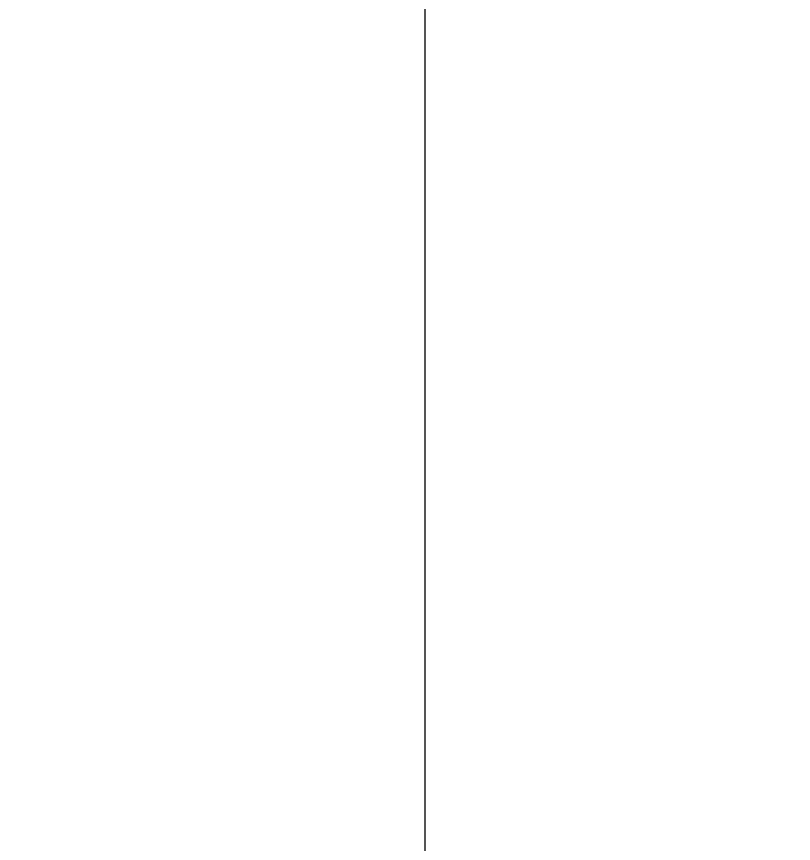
# Model space of a CAD drawing. Extents: x 3274 to 6433, y 0 to 2315.
# Drawn here: x 5400.5 to 5493.6, y 1021.6 to 1120.7 of the extents above; entities that cross this region are included whole.
import ezdxf

# ---------------------------------------------------------------- set-up
doc = ezdxf.new("R2010")
doc.units = 0
doc.header["$LTSCALE"] = 4
doc.header["$MEASUREMENT"] = 0
doc.header["$PDMODE"] = 3
doc.header["$PDSIZE"] = -10
doc.layers.get('0').update_dxf_attribs({"linetype": 'CONTINUOUS'})
doc.layers.get('DEFPOINTS').update_dxf_attribs({"linetype": 'CONTINUOUS'})
doc.layers.add('치수선', color=7, linetype='CONTINUOUS', lineweight=20)
doc.styles.add('Daelim Dimension', font='NanumGothic.ttf')
doc.dimstyles.new('DEFAULT', dxfattribs={"dimscale": 2, "dimtxt": 2, "dimasz": 2, "dimexe": 0, "dimexo": 2, "dimgap": 1, "dimtad": 1, "dimdec": 1, "dimzin": 9, "dimdsep": 46, "dimtxsty": 'Daelim Dimension', "dimcen": 0.5, "dimclrd": 252, "dimclre": 252, "dimclrt": 3, "dimadec": 1, "dimazin": 0, "dimtfac": 1, "dimtdec": 1, "dimtix": 1, "dimtmove": 0, "dimatfit": 3, "dimfxl": 1, "dimtolj": 1, "dimtzin": 1, "dimlwd": 9, "dimlwe": 9, "dimarcsym": 0})

# ---------------------------------------------------------------- blocks, each defined once
blk = doc.blocks.new('*D7')
at = {"color": 5, "lineweight": 9, "ltscale": 0.5, "transparency": 16777216}
for p, q in [((5311.354, 1470.139), (5679.875, 1470.139)), ((5677.875, 454.872), (5677.875, 1462.139)), ((5485.688, 446.872), (5679.875, 446.872))]:
    blk.add_line(p, q, dxfattribs=at)
at = {"color": 5, "ltscale": 0.5, "transparency": 16777216}
for points in [[(5676.542, 1462.139), (5679.209, 1462.139), (5677.875, 1470.139)], [(5676.542, 454.872), (5679.209, 454.872), (5677.875, 446.872)]]:
    blk.add_solid(points, dxfattribs=at)
at = {"layer": 'DEFPOINTS', "color": 0, "ltscale": 0.5, "transparency": 16777216}
for p in [(5307.354, 1470.139), (5677.875, 1470.139), (5481.688, 446.872)]:
    blk.add_point(p, dxfattribs=at)
at = {"color": 7, "ltscale": 0.5, "transparency": 16777216, "insert": (5662.17, 958.505), "char_height": 20, "attachment_point": 5, "rotation": 90, "style": 'Daelim Dimension'}
blk.add_mtext('\\A1;(1140)', dxfattribs=at)

msp = doc.modelspace()

# ---------------------------------------------------------------- linework, layer by layer
at = {"layer": '치수선'}
msp.add_line((5449.454, 281.537), (5449.454, 1534.332), dxfattribs=at)

# ---------------------------------------------------------------- dimensions: what is measured, and where the dimension line sits
at = {"color": 5, "ltscale": 0.5}
dim = msp.add_linear_dim(base=(5677.875, 1470.139), p1=(5481.688, 446.872), p2=(5307.354, 1470.139), angle=90, text='(1140)', dimstyle='DEFAULT', override={"dimtxt": 10, "dimasz": 4, "dimexe": 1, "dimdec": 0, "dimclrd": 5, "dimclre": 5, "dimclrt": 7}, dxfattribs=at)
dim.commit()
dim.dimension.update_dxf_attribs({"geometry": '*D7', "text_midpoint": (5662.17, 958.505)})

doc.saveas('drawing.dxf')
